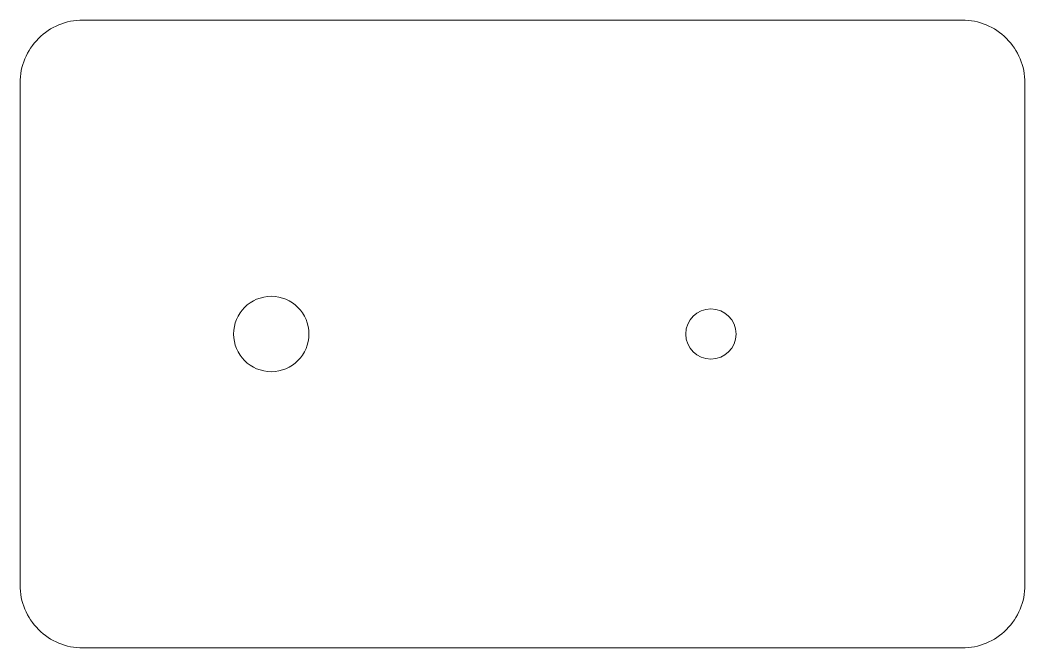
# Model space of a CAD drawing. Header units: millimetres. Extents: x 0 to 160, y 0 to 100.
import ezdxf

# ---------------------------------------------------------------- set-up
doc = ezdxf.new("R2010")
doc.units = ezdxf.units.MM
doc.header["$MEASUREMENT"] = 0
doc.layers.get('0').update_dxf_attribs({"linetype": 'CONTINUOUS', "lineweight": 0})

msp = doc.modelspace()

# ---------------------------------------------------------------- linework, layer by layer
at = {"lineweight": 0}
msp.add_lwpolyline([(10, 0), (150, 0, 0.414214), (160, 10), (160, 90, 0.414214), (150, 100), (10, 100, 0.414214), (0, 90), (0, 10, 0.414214)], format="xyb", close=True, dxfattribs=at)
for centre, radius in [((40, 50), 6), ((110, 50), 4)]:
    msp.add_circle(centre, radius, dxfattribs=at)

doc.saveas('drawing.dxf')
